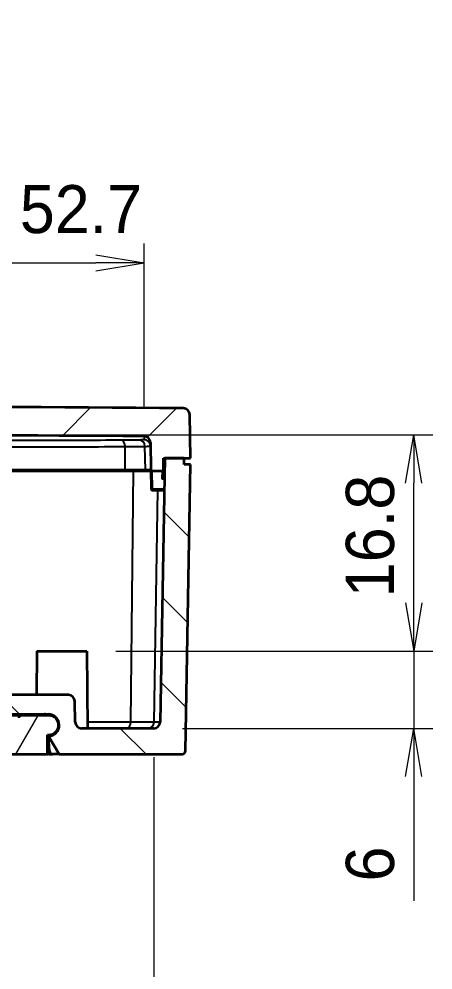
# Model space of a CAD drawing. Header units: millimetres. Extents: x 204 to 2721, y 201 to 622.
# Drawn here: x 781.2 to 813.4, y 247.2 to 321.1 of the extents above; entities that cross this region are included whole.
import ezdxf

# ---------------------------------------------------------------- set-up
doc = ezdxf.new("R2010")
doc.units = ezdxf.units.MM
doc.header["$LTSCALE"] = 1.5
doc.layers.get('Defpoints').update_dxf_attribs({"lineweight": 25})
for name, color, linetype, lineweight in [('Dimension (ISO)', 7, 'Continuous', 18), ('Hatch (ISO)', 1, 'Continuous', 18), ('Visible (ISO)', 7, 'Continuous', 35), ('Visible Narrow (ISO)', 7, 'Continuous', 25)]:
    doc.layers.add(name, color=color, linetype=linetype, lineweight=lineweight)
doc.styles.add('Note Text (TK)', font='MS PGothic.ttf')
doc.dimstyles.new('Default - Method 1b (TK)', dxfattribs={"dimscale": 1.5, "dimtxt": 2.5, "dimasz": 2.5, "dimexe": 1, "dimexo": 1.499999999999999, "dimgap": 1, "dimtad": 1, "dimtoh": 1, "dimdsep": 46, "dimtxsty": 'Note Text (TK)', "dimblk": 'OPEN', "dimcen": 0.09, "dimdle": 5, "dimclrd": 100, "dimclre": 100, "dimclrt": 7, "dimadec": 1, "dimazin": 1, "dimtfac": 1, "dimtmove": 0, "dimatfit": 3, "dimldrblk": 'OPEN', "dimfxl": 1, "dimtolj": 1, "dimlwd": -1, "dimlwe": -1, "dimarcsym": 0})

# ---------------------------------------------------------------- blocks, each defined once
blk = doc.blocks.new('_Open')
at = {"color": 0, "linetype": 'ByBlock', "lineweight": -2}
for p, q in [((-1, 0.1666666666666666), (0, 0)), ((-1, -0.1666666666666666), (0, 0)), ((0, 0), (-1, 0))]:
    blk.add_line(p, q, dxfattribs=at)
blk = doc.blocks.new('*D12')
at = {"layer": 'Defpoints', "color": 0}
for p in [(737.3850518564245, 266.00730492181), (791.6692418663235, 266.00730492181), (791.6692418663235, 237.50730492181)]:
    blk.add_point(p, dxfattribs=at)
at = {"layer": 'Dimension (ISO)', "color": 100}
for p, q in [((737.3850518564245, 263.75730492181), (737.3850518564245, 236.00730492181)), ((791.6692418663235, 263.75730492181), (791.6692418663235, 236.00730492181)), ((741.1350518564245, 237.50730492181), (787.9192418663237, 237.50730492181))]:
    blk.add_line(p, q, dxfattribs=at)
at = {"layer": 'Dimension (ISO)', "color": 100, "xscale": 3.75, "yscale": 3.75, "zscale": 3.75, "rotation": 180}
blk.add_blockref('_Open', (737.3850518564245, 237.50730492181), dxfattribs=at)
at = {"layer": 'Dimension (ISO)', "color": 100, "xscale": 3.75, "yscale": 3.75, "zscale": 3.75}
blk.add_blockref('_Open', (791.6692418663235, 237.50730492181), dxfattribs=at)
at = {"layer": 'Dimension (ISO)', "color": 7, "insert": (764.5271468613741, 244.3349195051433), "char_height": 3.75, "attachment_point": 5, "style": 'Note Text (TK)'}
blk.add_mtext('\\A1;\\fMS PGothic|b0|i0;{\\H3.7310;有効寸法\\P}\\fMS PGothic|b0|i0;{\\H3.7310;Max dim. 54.2}', dxfattribs=at)
blk = doc.blocks.new('*D13')
at = {"layer": 'Defpoints', "color": 0}
for p in [(764.5271468613754, 288.807304921826), (811.8799917471312, 288.807304921826), (786.47478565463, 272.0073049218101)]:
    blk.add_point(p, dxfattribs=at)
at = {"layer": 'Dimension (ISO)', "color": 100}
for p, q in [((766.7771468613754, 288.807304921826), (813.379991747131, 288.807304921826)), ((811.8799917471312, 275.7573049218101), (811.8799917471312, 285.057304921826)), ((788.72478565463, 272.0073049218101), (813.379991747131, 272.0073049218101))]:
    blk.add_line(p, q, dxfattribs=at)
at = {"layer": 'Dimension (ISO)', "color": 100, "xscale": 3.75, "yscale": 3.75, "zscale": 3.75}
for p, rotation in [((811.8799917471312, 288.807304921826), 90), ((811.8799917471312, 272.0073049218101), 270)]:
    blk.add_blockref('_Open', p, dxfattribs=dict(at, rotation=rotation))
at = {"layer": 'Dimension (ISO)', "color": 7, "insert": (808.504991747131, 276.1779015127271), "char_height": 3.75, "attachment_point": 4, "rotation": 90, "style": 'Note Text (TK)'}
blk.add_mtext('\\A1;16.8', dxfattribs=at)
blk = doc.blocks.new('*D14')
at = {"layer": 'Defpoints', "color": 0}
for p in [(790.9184756656018, 302.1861657882904), (738.1358180571463, 288.7102923239796), (790.9184756656018, 288.7102923239796)]:
    blk.add_point(p, dxfattribs=at)
at = {"layer": 'Dimension (ISO)', "color": 100}
for p, q in [((738.1358180571463, 290.9602923239796), (738.1358180571463, 303.6861657882905)), ((790.9184756656018, 290.9602923239796), (790.9184756656018, 303.6861657882905)), ((741.8858180571463, 302.1861657882904), (787.1684756656017, 302.1861657882904))]:
    blk.add_line(p, q, dxfattribs=at)
at = {"layer": 'Dimension (ISO)', "color": 100, "xscale": 3.75, "yscale": 3.75, "zscale": 3.75, "rotation": 180}
blk.add_blockref('_Open', (738.1358180571463, 302.1861657882904), dxfattribs=at)
at = {"layer": 'Dimension (ISO)', "color": 100, "xscale": 3.75, "yscale": 3.75, "zscale": 3.75}
blk.add_blockref('_Open', (790.9184756656018, 302.1861657882904), dxfattribs=at)
at = {"layer": 'Dimension (ISO)', "color": 7, "insert": (735.6860928841013, 306.1452339701086), "char_height": 3.75, "attachment_point": 4, "style": 'Note Text (TK)'}
blk.add_mtext('\\A1;\\fMS PGothic|b0|i0;{\\H3.7310;有効寸法 / Max dim. 52.7}', dxfattribs=at)
blk = doc.blocks.new('*D26')
at = {"layer": 'Defpoints', "color": 0}
for p in [(786.47478565463, 272.0073049218101), (791.6692418663241, 266.0073049218101), (811.8799917471312, 266.0073049218101)]:
    blk.add_point(p, dxfattribs=at)
at = {"layer": 'Dimension (ISO)', "color": 100}
for p, q in [((811.8799917471312, 275.7573049218101), (811.8799917471312, 279.5073049218101)), ((788.72478565463, 272.0073049218101), (813.379991747131, 272.0073049218101)), ((811.8799917471312, 272.0073049218101), (811.8799917471312, 266.0073049218101)), ((793.9192418663241, 266.0073049218101), (813.379991747131, 266.0073049218101)), ((811.8799917471312, 262.2573049218101), (811.8799917471312, 252.6066871252538))]:
    blk.add_line(p, q, dxfattribs=at)
at = {"layer": 'Dimension (ISO)', "color": 100, "xscale": 3.75, "yscale": 3.75, "zscale": 3.75}
for p, rotation in [((811.8799917471312, 272.0073049218101), 270), ((811.8799917471312, 266.0073049218101), 90)]:
    blk.add_blockref('_Open', p, dxfattribs=dict(at, rotation=rotation))
at = {"layer": 'Dimension (ISO)', "color": 7, "insert": (808.504991747131, 254.1066871252535), "char_height": 3.75, "attachment_point": 4, "rotation": 90, "style": 'Note Text (TK)'}
blk.add_mtext('\\A1;6', dxfattribs=at)

msp = doc.modelspace()

# ---------------------------------------------------------------- hatches: boundary and pattern name
at = {"layer": 'Hatch (ISO)'}
h = msp.add_hatch(dxfattribs=at)
h.set_pattern_fill('ANSI31', color=256, scale=38.1, style=0)
h.set_pattern_definition([(45, (583.497624212755, 188.6977135415282), (-3.367596045400933, 3.367596045400933), [])])
edge = h.paths.add_edge_path()
edge.add_ellipse((793.9680842989081, 290.3866334254026), major_axis=(-0.0087262032184302, 0.4999238475782032), ratio=1, start_angle=269.9999999999999, end_angle=358.5303187101714)
edge.add_ellipse((764.5271468613761, -3300.992695089401), major_axis=(-3591.879311715209, 29.44503613409816), ratio=1, start_angle=270, end_angle=270.9393625797004)
edge.add_ellipse((735.0862094238399, 290.3866334254026), major_axis=(-0.4999832004042271, -0.0040986965665372), ratio=1, start_angle=269.9999999969181, end_angle=358.5303187101742)
edge.add_line((734.5862855762618, 290.3953596286211), (734.5271468613741, 287.00730492181))
edge.add_line((734.527146861374, 287.00730492181), (736.618419311374, 287.00730492181))
edge.add_line((736.618419311374, 287.00730492181), (736.6341593330981, 286.1055596811663))
edge.add_ellipse((736.7341441026138, 286.10730492181), major_axis=(0.0017452406437269, -0.0999847695156353), ratio=1, start_angle=270.0000000000031, end_angle=359.0000000000033)
edge.add_line((736.7341441026138, 286.00730492181), (737.5026945201344, 286.00730492181))
edge.add_ellipse((737.5026945201342, 286.10730492181), major_axis=(0.099999999999999, -4.4e-15), ratio=1, start_angle=270.0000000000025, end_angle=359.0000000000034)
edge.add_line((737.6026792896499, 286.1055596811663), (737.6395700868878, 288.2190320394547))
edge.add_ellipse((738.139493934466, 288.2103058362363), major_axis=(0.008726203218429, 0.4999238475781988), ratio=1, start_angle=1.4212283073279082, end_angle=89.99999999999989, ccw=False)
edge.add_ellipse((764.5271468613761, -3300.992695085581), major_axis=(3589.702987409561, 26.39132880423038), ratio=1, start_angle=89.1575433852978, end_angle=90, ccw=False)
edge.add_ellipse((790.914799788282, 288.2103058362363), major_axis=(0.499986487743343, -0.0036758773196551), ratio=1, start_angle=1.421228307261515, end_angle=90.00000000298672, ccw=False)
edge.add_line((791.4147236358604, 288.2190320394542), (791.4516144330981, 286.1055596811663))
edge.add_ellipse((791.5515992026138, 286.10730492181), major_axis=(0.001745240643727, -0.0999847695156398), ratio=1, start_angle=270.0000000000011, end_angle=359.0000000000008)
edge.add_line((791.5515992026138, 286.0073049218101), (792.3201496201343, 286.0073049218101))
edge.add_ellipse((792.3201496201343, 286.10730492181), major_axis=(0.099999999999999, 1e-16), ratio=1, start_angle=269.9999999999999, end_angle=359.0000000000008)
edge.add_line((792.4201343896498, 286.1055596811663), (792.435874411374, 287.00730492181))
edge.add_line((792.435874411374, 287.00730492181), (794.527146861374, 287.00730492181))
edge.add_line((794.527146861374, 287.00730492181), (794.4680081464862, 290.3953596286211))
h = msp.add_hatch(dxfattribs=at)
h.set_pattern_fill('ANSI31', color=256, scale=38.1, angle=90.00021045915, style=0)
h.set_pattern_definition([(135.0002104591499, (583.497624212755, 188.6977135415282), (-3.367583675507217, -3.36760841524921), [])])
edge = h.paths.add_edge_path()
edge.add_ellipse((770.2322571624841, 267.95730492181), major_axis=(0.2500000000000013, -1.1e-15), ratio=1, start_angle=3.000000000000738, end_angle=90)
edge.add_line((770.2322571624841, 268.20730492181), (767.3271468613741, 268.20730492181))
edge.add_line((767.3271468613741, 268.20730492181), (766.5271468613741, 267.40730492181))
edge.add_line((766.5271468613741, 267.40730492181), (766.1611214575897, 267.40730492181))
edge.add_line((766.1611214575896, 267.40730492181), (766.027146861374, 267.90730492181))
edge.add_line((766.027146861374, 267.90730492181), (763.027146861374, 267.90730492181))
edge.add_line((763.0271468613741, 267.90730492181), (762.8931722651586, 267.40730492181))
edge.add_line((762.8931722651585, 267.40730492181), (762.527146861374, 267.40730492181))
edge.add_line((762.5271468613741, 267.40730492181), (761.7271468613742, 268.20730492181))
edge.add_line((761.7271468613741, 268.20730492181), (758.8220365602641, 268.20730492181))
edge.add_ellipse((758.8220365602642, 267.95730492181), major_axis=(0.0130839890607382, 0.2496573836886452), ratio=1, start_angle=3.000000000000737, end_angle=90.00000000000152)
edge.add_line((758.5723791765754, 267.9703889108707), (758.539563103384, 267.3442209327493))
edge.add_ellipse((758.2899057196953, 267.35730492181), major_axis=(0.2499999999999991, 0), ratio=1, start_angle=270.0000000000002, end_angle=357, ccw=False)
edge.add_line((758.2899057196953, 267.10730492181), (745.5772840959738, 267.10730492181))
edge.add_ellipse((745.5772840959739, 266.25730492181), major_axis=(-0.8495791564372236, 0.0267442881269897), ratio=1, start_angle=271.8030444439106, end_angle=449.9999999999993)
edge.add_line((745.5505398078469, 265.4077257653727), (744.7272840959739, 264.00730492181))
edge.add_line((744.7272840959738, 264.00730492181), (735.1742876705019, 264.00730492181))
edge.add_ellipse((735.174287670502, 264.25730492181), major_axis=(0.0043631016093171, -0.2499619237890904), ratio=1, start_angle=270.000000000001, end_angle=359.00000000000284, ccw=False)
edge.add_line((734.9243257467128, 264.2529418202006), (734.5358743938382, 286.50730492181))
edge.add_line((734.5358743938382, 286.50730492181), (735.027146861374, 286.50730492181))
edge.add_line((735.027146861374, 286.50730492181), (735.027146861374, 287.00730492181))
edge.add_line((735.027146861374, 287.00730492181), (736.527146861374, 287.00730492181))
edge.add_line((736.527146861374, 287.00730492181), (736.8851280088463, 266.4985787185914))
edge.add_ellipse((737.3850518564245, 266.50730492181), major_axis=(-0.5000000000000026, 0), ratio=1, start_angle=1.00000000000065, end_angle=90.00000000000051)
edge.add_line((737.3850518564245, 266.00730492181), (742.9904150610028, 266.00730492181))
edge.add_ellipse((742.9904150610028, 266.50730492181), major_axis=(-0.0087262032186475, -0.4999238475781986), ratio=1, start_angle=1.000000000001158, end_angle=90.00000000000051)
edge.add_line((743.490338908581, 266.4985787185914), (743.5185716453537, 268.1160311250287))
edge.add_ellipse((744.018495492932, 268.10730492181), major_axis=(-0.499999999999996, 4.4e-15), ratio=1, start_angle=269.9999999999995, end_angle=359.00000000000114, ccw=False)
edge.add_line((744.018495492932, 268.60730492181), (756.5165976583951, 268.60730492181))
edge.add_ellipse((756.5165976583951, 269.10730492181), major_axis=(-0.0087262032186408, -0.4999238475781965), ratio=1, start_angle=1.000000000000039, end_angle=89.99999999999947)
edge.add_line((757.0165215059733, 269.0985787185913), (757.0185716453537, 269.2160311250286))
edge.add_ellipse((757.518495492932, 269.2073049218099), major_axis=(-0.5000000000000006, -1.1e-15), ratio=1, start_angle=269.9999999999998, end_angle=358.99999999999994, ccw=False)
edge.add_line((757.518495492932, 269.70730492181), (771.5357982298162, 269.70730492181))
edge.add_ellipse((771.5357982298162, 269.2073049218099), major_axis=(-0.0087262032186408, 0.4999238475781965), ratio=1, start_angle=270, end_angle=358.99999999999994, ccw=False)
edge.add_line((772.0357220773944, 269.2160311250286), (772.0377722167747, 269.0985787185913))
edge.add_ellipse((772.5376960643529, 269.10730492181), major_axis=(-0.5000000000000006, 1.1e-15), ratio=1, start_angle=1.000000000000039, end_angle=90.00000000000026)
edge.add_line((772.5376960643529, 268.60730492181), (785.0357982298162, 268.60730492181))
edge.add_ellipse((785.0357982298162, 268.10730492181), major_axis=(-0.0087262032186364, 0.4999238475781899), ratio=1, start_angle=269.9999999999995, end_angle=359.00000000000114, ccw=False)
edge.add_line((785.5357220773944, 268.1160311250286), (785.5639548141671, 266.4985787185913))
edge.add_ellipse((786.0638786617453, 266.50730492181), major_axis=(-0.5000000000000026, 4.4e-15), ratio=1, start_angle=1.000000000001158, end_angle=90)
edge.add_line((786.0638786617453, 266.00730492181), (791.6692418663235, 266.00730492181))
edge.add_ellipse((791.6692418663235, 266.50730492181), major_axis=(-0.0087262032186475, -0.4999238475781942), ratio=1, start_angle=1.000000000000658, end_angle=90)
edge.add_line((792.1691657139017, 266.4985787185913), (792.5271468613741, 287.00730492181))
edge.add_line((792.5271468613741, 287.00730492181), (794.0271468613741, 287.00730492181))
edge.add_line((794.0271468613741, 287.00730492181), (794.0271468613741, 286.50730492181))
edge.add_line((794.0271468613741, 286.50730492181), (794.51841932891, 286.50730492181))
edge.add_line((794.51841932891, 286.50730492181), (794.1299679760352, 264.2529418202006))
edge.add_ellipse((793.8800060522461, 264.25730492181), major_axis=(0.2499999999999946, -8.9e-15), ratio=1, start_angle=269.999999999999, end_angle=359.0000000000029, ccw=False)
edge.add_line((793.8800060522461, 264.00730492181), (784.3270096267742, 264.00730492181))
edge.add_line((784.3270096267742, 264.00730492181), (783.5037539149013, 265.4077257653728))
edge.add_ellipse((783.4770096267742, 266.25730492181), major_axis=(0.8499999999999996, 2.2e-15), ratio=1, start_angle=271.803044443911, end_angle=450)
edge.add_line((783.4770096267742, 267.10730492181), (770.7643880030527, 267.10730492181))
edge.add_ellipse((770.7643880030527, 267.35730492181), major_axis=(0.0130839890607382, -0.2496573836886452), ratio=1, start_angle=270.0000000000005, end_angle=356.99999999999926, ccw=False)
edge.add_line((770.5147306193642, 267.3442209327492), (770.4819145461726, 267.9703889108707))
h = msp.add_hatch(dxfattribs=at)
h.set_pattern_fill('ANSI31', color=256, scale=38.1, angle=14.99997778074499, style=0)
h.set_pattern_definition([(59.999977780745, (583.497624212755, 188.6977135415282), (-4.124445062076335, 2.381251599456497), [])])
edge = h.paths.add_edge_path()
edge.add_ellipse((780.9159656169556, 265.70730492181), major_axis=(-0.0104671912485893, -0.1997259069509161), ratio=1, start_angle=3.000000000001406, end_angle=90.00000000000017)
edge.add_line((781.1156915239065, 265.6968377305613), (781.1744372056153, 266.8177721130585))
edge.add_ellipse((781.3741631125662, 266.80730492181), major_axis=(-0.2000000000000002, -2.2e-15), ratio=1, start_angle=270, end_angle=356.9999999999994, ccw=False)
edge.add_line((781.3741631125662, 267.00730492181), (783.5271468613741, 267.00730492181))
edge.add_ellipse((783.5271468613741, 266.25730492181), major_axis=(0.7500000000000007, 0), ratio=1, start_angle=270, end_angle=450, ccw=False)
edge.add_line((783.5271468613741, 265.50730492181), (783.4071468613741, 265.50730492181))
edge.add_line((783.407146861374, 265.50730492181), (783.407146861374, 264.00730492181))
edge.add_line((783.407146861374, 264.00730492181), (780.527146861374, 264.00730492181))
edge.add_line((780.527146861374, 264.00730492181), (780.6057585302985, 265.50730492181))
edge.add_line((780.6057585302985, 265.50730492181), (780.9159656169556, 265.50730492181))

# ---------------------------------------------------------------- linework, layer by layer
at = {"layer": 'Visible (ISO)'}
for p, q in [((794.527146861374, 287.00730492181), (794.4680081464863, 290.3953596286211)), ((791.4147236358604, 288.2190320394542), (791.4516144330981, 286.1055596811663)), ((792.5271468613741, 287.00730492181), (792.1691657139017, 266.4985787185914)), ((792.4201343896498, 286.1055596811663), (792.435874411374, 287.00730492181)), ((792.435874411374, 287.00730492181), (794.527146861374, 287.00730492181)), ((794.0271468613741, 287.00730492181), (792.5271468613741, 287.00730492181)), ((794.0271468613741, 286.50730492181), (794.0271468613741, 287.00730492181)), ((774.6041102999964, 286.00730492181), (789.5242186388293, 286.0073049218101)), ((789.5242186388293, 286.0073049218101), (791.116946550708, 286.0073049218101)), ((791.116946550708, 286.0073049218101), (791.4533294763017, 286.0073049218101)), ((791.4516144330978, 286.1055596811663), (791.4777970304901, 284.6055596811662)), ((791.5515992026138, 286.0073049218101), (792.3201496201343, 286.0073049218101)), ((792.4113974591323, 285.605021267062), (792.4201343896494, 286.1055596811599)), ((794.51841932891, 286.50730492181), (794.0271468613741, 286.50730492181)), ((794.1299679760352, 264.2529418202007), (794.51841932891, 286.50730492181)), ((791.5777818000058, 284.50730492181), (792.4422367490531, 284.50730492181)), ((782.5795080681187, 272.00730492181), (782.5498367176301, 268.60730492181)), ((782.5795080681187, 272.00730492181), (786.4747856546296, 272.00730492181)), ((786.4747856546296, 272.00730492181), (786.5271468613741, 266.00730492181)), ((785.0357982298162, 268.60730492181), (772.5376960643529, 268.60730492181)), ((785.5639548141671, 266.4985787185914), (785.5357220773944, 268.1160311250287)), ((770.7643880030529, 267.10730492181), (783.4770096267742, 267.10730492181)), ((781.3741631125662, 267.00730492181), (778.5271468613741, 267.00730492181)), ((783.527146861374, 267.00730492181), (781.3741631125662, 267.00730492181)), ((783.407146861374, 264.00730492181), (783.407146861374, 265.50730492181)), ((783.407146861374, 265.50730492181), (783.5271468613741, 265.50730492181)), ((783.4485351924495, 265.50730492181), (783.5271468613741, 264.00730492181)), ((783.5037539149014, 265.4077257653728), (783.4985351924496, 265.50730492181)), ((783.5037539149014, 265.4077257653728), (784.3270096267742, 264.00730492181)), ((783.5647306193642, 264.2442209327493), (783.5037539149014, 265.4077257653728)), ((791.6692418663235, 266.00730492181), (786.0638786617453, 266.00730492181)), ((780.527146861374, 264.00730492181), (783.407146861374, 264.00730492181)), ((783.5271468613741, 264.00730492181), (783.407146861374, 264.00730492181)), ((783.5271468613741, 264.00730492181), (783.8143880030528, 264.00730492181)), ((784.3270096267744, 264.00730492181), (783.8143880030528, 264.00730492181)), ((784.3270096267742, 264.00730492181), (793.8800060522462, 264.00730492181))]:
    msp.add_line(p, q, dxfattribs=at)
for centre, radius, start, end in [((764.527146861374, -3300.992695078182), 3592.00000000002, 89.53031871015052, 90.46968128984948), ((793.9680842989081, 290.3866334254026), 0.5000000000000006, 0.9999999999757104, 89.53031871014402), ((764.527146861374, -3300.992695078182), 3589.800000000019, 89.57877169264715, 90.42122830735285), ((790.9147997882822, 288.2103058362363), 0.5000000000000004, 0.9999999999105827, 89.57877169264715), ((791.5515992026138, 286.10730492181), 0.1000000000000001, 180.9999999999952, 270), ((792.3201496201343, 286.10730492181), 0.1000000000000001, 270, 359.0000000000047), ((792.5113827744184, 285.6033072935974), 0.1, 179.0179175023574, 263.3823372247138), ((792.4422367490531, 285.00730492181), 0.4999999999999986, 83.2617085799707, 83.38233722472049), ((791.5777818000058, 284.60730492181), 0.1000000000000002, 180.9999999999952, 270), ((792.4422367490531, 285.00730492181), 0.4999999999999986, 270, 274.7382914200219), ((785.0357982298162, 268.10730492181), 0.5, 0.9999999999985053, 90), ((781.3741631125662, 266.80730492181), 0.2, 90, 176.9999999999976), ((783.1774416039179, 266.85730492181), 0.25, 36.86989764583979, 90), ((783.4770096267742, 266.25730492181), 0.8500000000000005, 271.8030444439086, 90), ((783.5271468613741, 266.25730492181), 0.7499999999999999, 270, 90), ((786.0638786617453, 266.50730492181), 0.5, 180.9999999999985, 270), ((791.6692418663235, 266.50730492181), 0.5, 270, 359.0000000000015), ((783.8143880030528, 264.25730492181), 0.25, 182.9999999999991, 270), ((793.8800060522461, 264.25730492181), 0.25, 270, 358.9999999999982)]:
    msp.add_arc(centre, radius, start, end, dxfattribs=at)
at = {"layer": 'Visible Narrow (ISO)'}
for p, q in [((790.9184756656018, 288.7102923239798), (790.9231956709049, 288.4398834012068)), ((789.4635996924458, 286.1055596811663), (789.4445778587663, 287.9030078566912)), ((791.0217774357786, 286.1055596811663), (790.9916466410745, 287.919098838662)), ((789.4635996924458, 286.1055596811663), (774.6041102999964, 286.1055596811663)), ((791.0217774357786, 286.1055596811663), (789.4635996924458, 286.1055596811663)), ((789.8847432507714, 266.4985787185914), (790.0913818254307, 286.0073049218101)), ((791.4516144330972, 286.1055596811663), (791.0217774357786, 286.1055596811663)), ((791.5777818000058, 284.6055596811662), (791.5533142458175, 286.0073049218101)), ((792.3184345769298, 286.0073049218101), (792.3079310746841, 285.4055596811662)), ((792.3079310746841, 285.4055596811662), (792.4422367490531, 285.4055596811662)), ((792.4422367490531, 285.4719746798374), (792.4422367490531, 285.4055596811663)), ((791.5777818000058, 284.6055596811662), (791.5777818000058, 284.50730492181)), ((792.4422367490531, 284.6055596811662), (791.5777818000058, 284.6055596811662)), ((792.4422367490531, 284.50730492181), (792.4422367490531, 284.6055596811662)), ((791.7011065710692, 266.4985787185914), (792.0001906645452, 284.50730492181)), ((789.8847432507713, 266.4985787185914), (786.5228595799005, 266.4985787185914)), ((791.701106571069, 266.4985787185914), (789.8847432507713, 266.4985787185914)), ((792.1691657139019, 266.4985787185914), (791.701106571069, 266.4985787185914)), ((783.5647306193641, 264.2442209327493), (783.5147306193642, 264.2442209327493))]:
    msp.add_line(p, q, dxfattribs=at)
for start, end in [(81.82474351252594, 90), (270, 276.1752564874715)]:
    msp.add_arc((792.4422367490531, 285.0055596811663), 0.4000000000000003, start, end, dxfattribs=at)
for centre, major_axis, ratio, start_param, end_param in [((789.1414831268471, 287.8942816534726), (-0.0017298999504508, 0.4999970074371957), 0.6063176994266639, 4.72774459157529, 6.266168556864992), ((790.515801066427, 287.9103726354433), (-0.0165476949604913, 0.4997260987696148), 0.9518414073887047, 4.698334774018926, 6.240803845385087), ((790.9195191361663, 287.9399345769718), (0.499923847578199, 0.0087262032184785), 0.9999246383257759, 6.31e-14, 1.545991213409092), ((789.5242186388293, 286.10730492181), (0, -0.100000000000005), 0.6062818034900777, 4.729842272904575, 6.283185307179587), ((791.116946550708, 286.10730492181), (-7e-16, -0.1000000000000023), 0.9518361185461574, 4.729842272904577, 6.283185307179593), ((792.3079310746841, 285.40730492181), (0.1035337358838781, 0.2017214697658276), 0.0035147395172872, 4.705541093237016, 5.426241190169331), ((792.3079310746841, 285.40730492181), (0.2035197655047552, 0.0999901167964301), 0.0069079079825415, 4.708995109169801, 5.429695206097662), ((792.4422367490531, 285.5366444378647), (-0.0706261547733192, 0.0707951005503618), 0.5137427020627313, 1.066224241560668, 2.046349378661712), ((792.5113822286477, 285.603276026412), (-0.0999847691536974, 0.0017452613792423), 0.9998428856168677, 2.073571395e-07, 1.472736370063014), ((791.5777818000058, 284.60730492181), (-0.0999847695156443, -0.0017452406437282), 0.0174497491606808, 0, 1.570491740299734), ((789.5813786728511, 266.50730492181), (-1e-16, -0.5000000000000018), 0.6068215777058718, 0, 1.553343034274959), ((791.2254508701474, 266.50730492181), (-7e-16, -0.5000000000000107), 0.9514563132481212, 0, 1.553343034274961)]:
    msp.add_ellipse(centre, major_axis=major_axis, ratio=ratio, start_param=start_param, end_param=end_param, dxfattribs=at)
for points, knots in [([(789.1449119759633, 288.3942241181218), (788.1097660557996, 288.3906426989347), (787.0101810788314, 288.3879365724853), (784.7112310896302, 288.3843468035118), (783.5119247683864, 288.3834632371765), (782.2786409386158, 288.3835025557575), (781.0453571088451, 288.3835418743384), (779.7780683316623, 288.3845040787186), (777.2089689096209, 288.3882490462249), (775.9072227083064, 288.3910317292219), (774.6055140505143, 288.3946876486194)], [-1.561838983180688, -1.561838983180688, -1.561838983180688, -1.561838983180688, -1.171379237385516, -1.171379237385516, -0.7809194915903442, -0.7809194915903442, -0.7809194915903442, -0.3904597457951721, -0.3904597457951721, 0, 0, 0, 0]), ([(790.5194213620565, 288.4103173416135), (790.3959390984196, 288.4062284080225), (790.2137276811555, 288.4027423910461), (789.7484484516913, 288.3972943351444), (789.4654092070984, 288.395332981047), (789.144911975967, 288.3942241181218)], [-0.2417695281905254, -0.2417695281905254, -0.2417695281905254, -0.2417695281905254, -0.1208923930027856, -0.1208923930027856, 0, 0, 0, 0]), ([(790.9231956709052, 288.439883401207), (790.9232890821008, 288.4345318774615), (790.8893467153448, 288.4293507695808), (790.7542101132425, 288.4194554302724), (790.6530140556983, 288.4147410672277), (790.5194213620565, 288.4103173416135)], [-0.261548527113507, -0.261548527113507, -0.261548527113507, -0.261548527113507, -0.1307742635567535, -0.1307742635567535, 0, 0, 0, 0]), ([(774.6041103000013, 287.9034713226265), (775.9327736558771, 287.8998159124384), (777.2614751148469, 287.8970336170228), (779.8837727618072, 287.8932891711287), (781.1773031732719, 287.8923271007689), (782.436124602927, 287.8922877876643), (783.6949460325822, 287.8922484745599), (784.9190864888493, 287.8931319178283), (787.2656415335007, 287.8967211868062), (788.3879962167218, 287.8994269363367), (789.4445778587644, 287.9030078566911)], [0, 0, 0, 0, 0.3904597457951721, 0.3904597457951721, 0.7809194915903442, 0.7809194915903442, 0.7809194915903442, 1.171379237385516, 1.171379237385516, 1.561838983180688, 1.561838983180688, 1.561838983180688, 1.561838983180688]), ([(789.4445778587683, 287.9030078566911), (789.8053047659932, 287.90411656517), (790.123873837392, 287.9060776460832), (790.6475652720444, 287.9115249431603), (790.8526554862924, 287.9150104745919), (790.9916466410745, 287.919098838662)], [0, 0, 0, 0, 0.1208923930027856, 0.1208923930027856, 0.2417695281905254, 0.2417695281905254, 0.2417695281905254, 0.2417695281905254]), ([(790.9916466410745, 287.919098838662), (791.1331814683919, 287.9235219481241), (791.2403952414681, 287.9282356545356), (791.3835717336112, 287.9381296155862), (791.4195363819296, 287.943310001824), (791.4194429837445, 287.9486607801905)], [0, 0, 0, 0, 0.1307742635567535, 0.1307742635567535, 0.261548527113507, 0.261548527113507, 0.261548527113507, 0.261548527113507]), ([(792.4113974591323, 285.6050212670622), (792.4113922103182, 285.6047205662259), (792.4068070130047, 285.5965492687376), (792.393147030372, 285.5714773557312), (792.3850156441576, 285.5563032882823), (792.3762557120328, 285.5391070662889)], [-0.0185380997954885, -0.0185380997954885, -0.0185380997954885, -0.0185380997954885, -0.0085050470820797, -0.0085050470820797, 0, 0, 0, 0]), ([(792.4422367490531, 285.4719746798373), (792.4573198714536, 285.4805638287235), (792.4706959258534, 285.4878526368617), (792.4927366985054, 285.4998102129638), (792.4998486049653, 285.5036623513296), (792.4998568276969, 285.5039580863987)], [0, 0, 0, 0, 0.0085050470820797, 0.0085050470820797, 0.0185380997954886, 0.0185380997954886, 0.0185380997954886, 0.0185380997954886]), ([(792.499856827697, 285.5039580864003), (792.4998569724123, 285.5039632912282), (792.4998571788657, 285.5039671836158), (792.4998577152498, 285.5039723432053), (792.4998580451804, 285.5039736104071), (792.4998584368577, 285.5039735649661)], [-0.0003528319508225, -0.0003528319508225, -0.0003528319508225, -0.0003528319508225, -0.0001764159754113, -0.0001764159754113, 0, 0, 0, 0])]:
    msp.add_open_spline(points, degree=3, knots=knots, dxfattribs=at)

# ---------------------------------------------------------------- dimensions: what is measured, and where the dimension line sits
at = {"layer": 'Dimension (ISO)', "color": 100}
for base, p1, p2, text, override, picture, middle in [((790.9184756656018, 302.1861657882904), (738.1358180571463, 288.7102923239796), (790.9184756656018, 288.7102923239796), '\\fMS PGothic|b0|i0;{\\H3.7310;有効寸法 / Max dim. <>}', {"dimgap": 1, "dimtoh": 0, "dimdec": 1, "dimlfac": 0.9984340006320136, "dimtol": 0, "dimlim": 0, "dimtp": 0, "dimtm": 0, "dimtdec": 1, "dimtofl": 0, "dimatfit": 1}, '*D14', (764.527146861374, 302.1861657882904)), ((791.6692418663235, 237.50730492181), (737.3850518564245, 266.00730492181), (791.6692418663235, 266.00730492181), '\\fMS PGothic|b0|i0;{\\H3.7310;有効寸法\\P}\\fMS PGothic|b0|i0;{\\H3.7310;Max dim. <>}', {"dimgap": 1, "dimtoh": 0, "dimdec": 1, "dimlfac": 0.9984490878488971, "dimtol": 0, "dimlim": 0, "dimtp": 0, "dimtm": 0, "dimtdec": 1, "dimtofl": 0, "dimatfit": 1}, '*D12', (764.5271468613741, 237.50730492181))]:
    dim = msp.add_linear_dim(base=base, p1=p1, p2=p2, angle=180, text=text, dimstyle='Default - Method 1b (TK)', override=override, dxfattribs=at)
    dim.commit()
    dim.dimension.update_dxf_attribs({"geometry": picture, "text_midpoint": middle, "dimtype": 160})
for base, p2, override, picture, middle in [((811.8799917471312, 288.807304921826), (764.5271468613751, 288.8073049218259), {"dimgap": 1, "dimtoh": 0, "dimdec": 1, "dimtol": 0, "dimlim": 0, "dimtp": 0, "dimtm": 0, "dimtdec": 1, "dimtofl": 0, "dimatfit": 1}, '*D13', (811.879991747131, 280.407304921818)), ((811.8799917471312, 266.0073049218101), (791.6692418663235, 266.00730492181), {"dimgap": 1, "dimtoh": 0, "dimdec": 1, "dimtol": 0, "dimlim": 0, "dimtp": 0, "dimtm": 0, "dimtdec": 1, "dimtofl": 1, "dimatfit": 1}, '*D26', (811.879991747131, 255.1720280343444))]:
    dim = msp.add_linear_dim(base=base, p1=(786.4747856546296, 272.00730492181), p2=p2, angle=90, dimstyle='Default - Method 1b (TK)', override=override, dxfattribs=at)
    dim.commit()
    dim.dimension.update_dxf_attribs({"geometry": picture, "text_midpoint": middle, "dimtype": 160})

doc.saveas('drawing.dxf')
